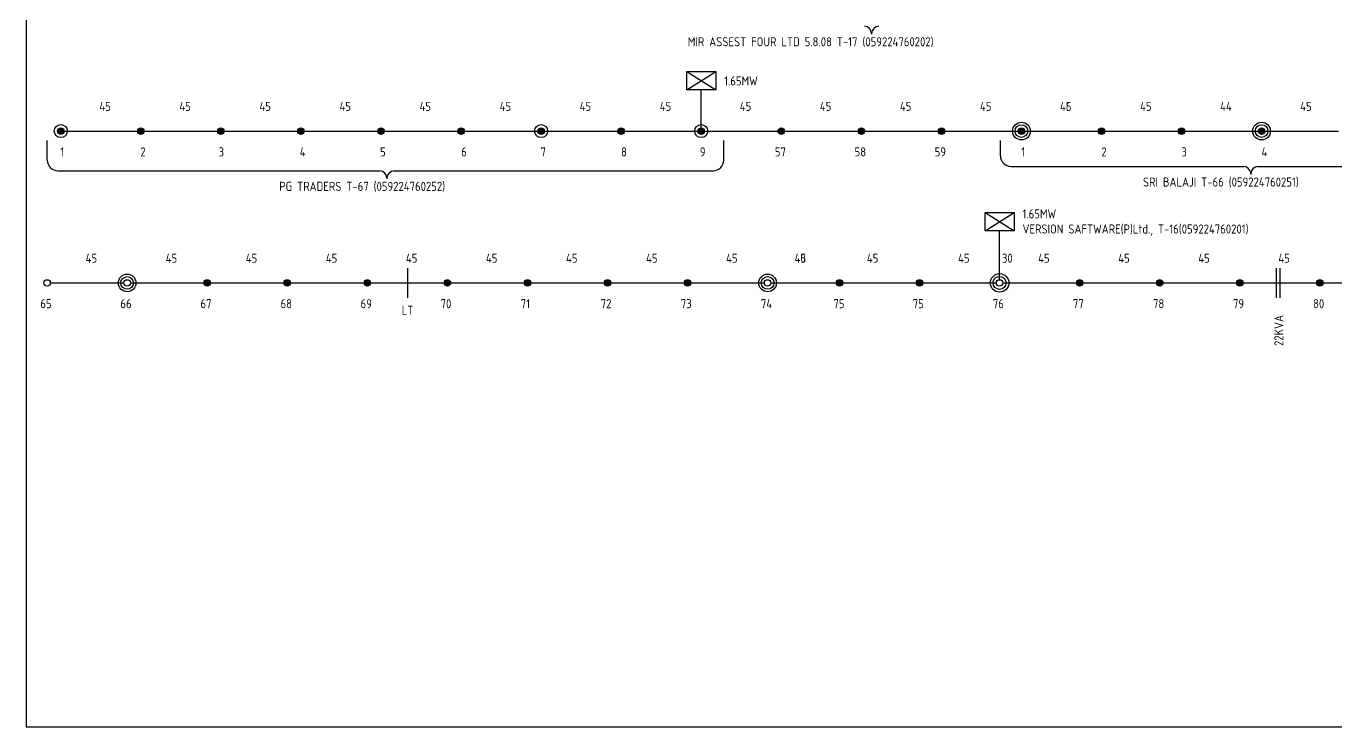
# Model space of a CAD drawing. Header units: millimetres. Extents: x 48530 to 51620, y -10326 to -9463.
# Drawn here: x 48530 to 49331, y -10326 to -9897 of the extents above; entities that cross this region are included whole.
import ezdxf

# ---------------------------------------------------------------- set-up
doc = ezdxf.new("R2010")
doc.units = ezdxf.units.MM
doc.styles.get("Standard").update_dxf_attribs({"font": 'dim.shx'})
pattern_1 = [(270, (58758.686, 38629.806), (6.985, -1e-15), [5.08, -1.905]), (360, (58758.686, 38629.806), (2e-15, 6.985), [5.08, -1.905])]
pattern_2 = [(270, (58696.3575, 38536.934), (6.985, -1e-15), [5.08, -1.905]), (360, (58696.3575, 38536.934), (2e-15, 6.985), [5.08, -1.905])]
pattern_3 = [(270, (58794.269, 38536.934), (6.985, -1e-15), [5.08, -1.905]), (360, (58794.269, 38536.934), (2e-15, 6.985), [5.08, -1.905])]
pattern_4 = [(270, (58843.225, 38536.934), (6.985, -1e-15), [5.08, -1.905]), (360, (58843.225, 38536.934), (2e-15, 6.985), [5.08, -1.905])]
pattern_5 = [(270, (58892.1805, 38536.934), (6.985, -1e-15), [5.08, -1.905]), (360, (58892.1805, 38536.934), (2e-15, 6.985), [5.08, -1.905])]
pattern_6 = [(270, (58941.136, 38536.934), (6.985, -1e-15), [5.08, -1.905]), (360, (58941.136, 38536.934), (2e-15, 6.985), [5.08, -1.905])]
pattern_7 = [(270, (58807.6415, 38629.806), (6.985, -1e-15), [5.08, -1.905]), (360, (58807.6415, 38629.806), (2e-15, 6.985), [5.08, -1.905])]
pattern_8 = [(270, (58856.597, 38629.806), (6.985, -1e-15), [5.08, -1.905]), (360, (58856.597, 38629.806), (2e-15, 6.985), [5.08, -1.905])]
pattern_9 = [(270, (58905.553, 38629.806), (6.985, -1e-15), [5.08, -1.905]), (360, (58905.553, 38629.806), (2e-15, 6.985), [5.08, -1.905])]
pattern_10 = [(270, (58647.402, 38536.934), (6.985, -1e-15), [5.08, -1.905]), (360, (58647.402, 38536.934), (2e-15, 6.985), [5.08, -1.905])]
pattern_11 = [(270, (58171.217, 38629.806), (6.985, -1e-15), [5.08, -1.905]), (360, (58171.217, 38629.806), (2e-15, 6.985), [5.08, -1.905])]
pattern_12 = [(270, (58220.1726, 38629.806), (6.985, -1e-15), [5.08, -1.905]), (360, (58220.1726, 38629.806), (2e-15, 6.985), [5.08, -1.905])]
pattern_13 = [(270, (58269.1284, 38629.806), (6.985, -1e-15), [5.08, -1.905]), (360, (58269.1284, 38629.806), (2e-15, 6.985), [5.08, -1.905])]
pattern_14 = [(270, (58318.084, 38629.806), (6.985, -1e-15), [5.08, -1.905]), (360, (58318.084, 38629.806), (2e-15, 6.985), [5.08, -1.905])]
pattern_15 = [(270, (58367.04, 38629.806), (6.985, -1e-15), [5.08, -1.905]), (360, (58367.04, 38629.806), (2e-15, 6.985), [5.08, -1.905])]
pattern_16 = [(270, (58415.9956, 38629.806), (6.985, -1e-15), [5.08, -1.905]), (360, (58415.9956, 38629.806), (2e-15, 6.985), [5.08, -1.905])]
pattern_17 = [(270, (58464.951, 38629.806), (6.985, -1e-15), [5.08, -1.905]), (360, (58464.951, 38629.806), (2e-15, 6.985), [5.08, -1.905])]
pattern_18 = [(270, (58513.907, 38629.806), (6.985, -1e-15), [5.08, -1.905]), (360, (58513.907, 38629.806), (2e-15, 6.985), [5.08, -1.905])]
pattern_19 = [(270, (58562.863, 38629.806), (6.985, -1e-15), [5.08, -1.905]), (360, (58562.863, 38629.806), (2e-15, 6.985), [5.08, -1.905])]
pattern_20 = [(270, (58611.8185, 38629.806), (6.985, -1e-15), [5.08, -1.905]), (360, (58611.8185, 38629.806), (2e-15, 6.985), [5.08, -1.905])]
pattern_21 = [(270, (58660.774, 38629.806), (6.985, -1e-15), [5.08, -1.905]), (360, (58660.774, 38629.806), (2e-15, 6.985), [5.08, -1.905])]
pattern_22 = [(270, (58709.73, 38629.806), (6.985, -1e-15), [5.08, -1.905]), (360, (58709.73, 38629.806), (2e-15, 6.985), [5.08, -1.905])]
pattern_23 = [(270, (58260.756, 38536.934), (6.985, -1e-15), [5.08, -1.905]), (360, (58260.756, 38536.934), (2e-15, 6.985), [5.08, -1.905])]
pattern_24 = [(270, (58309.712, 38536.934), (6.985, -1e-15), [5.08, -1.905]), (360, (58309.712, 38536.934), (2e-15, 6.985), [5.08, -1.905])]
pattern_25 = [(270, (58358.6674, 38536.934), (6.985, -1e-15), [5.08, -1.905]), (360, (58358.6674, 38536.934), (2e-15, 6.985), [5.08, -1.905])]
pattern_26 = [(270, (58407.623, 38536.934), (6.985, -1e-15), [5.08, -1.905]), (360, (58407.623, 38536.934), (2e-15, 6.985), [5.08, -1.905])]
pattern_27 = [(270, (58456.579, 38536.934), (6.985, -1e-15), [5.08, -1.905]), (360, (58456.579, 38536.934), (2e-15, 6.985), [5.08, -1.905])]
pattern_28 = [(270, (58505.5346, 38536.934), (6.985, -1e-15), [5.08, -1.905]), (360, (58505.5346, 38536.934), (2e-15, 6.985), [5.08, -1.905])]
pattern_29 = [(270, (58554.49, 38536.934), (6.985, -1e-15), [5.08, -1.905]), (360, (58554.49, 38536.934), (2e-15, 6.985), [5.08, -1.905])]

msp = doc.modelspace()

# ---------------------------------------------------------------- hatches: boundary and pattern name
h = msp.add_hatch()
h.set_pattern_fill('ANGLE', color=256, angle=-90)
h.set_pattern_definition(pattern_11)
h.paths.add_polyline_path([(48553.01, -9961.64, 1), (48549.06, -9961.64, 1)])
h = msp.add_hatch()
h.set_pattern_fill('ANGLE', color=256, angle=-90)
h.set_pattern_definition(pattern_11)
h.paths.add_polyline_path([(48553.01, -9961.64, 1), (48549.06, -9961.64, 1)])
h = msp.add_hatch(color=256)
h.dxf.hatch_style = 1
h.paths.add_polyline_path([(48553.01, -9961.64, 1), (48549.06, -9961.64, 1)])
h = msp.add_hatch()
h.set_pattern_fill('ANGLE', color=256, angle=-90)
h.set_pattern_definition(pattern_12)
h.paths.add_polyline_path([(48601.97, -9961.64, 1), (48598.01, -9961.64, 1)])
h = msp.add_hatch()
h.set_pattern_fill('ANGLE', color=256, angle=-90)
h.set_pattern_definition(pattern_12)
h.paths.add_polyline_path([(48601.97, -9961.64, 1), (48598.01, -9961.64, 1)])
h = msp.add_hatch(color=256)
h.dxf.hatch_style = 1
h.paths.add_polyline_path([(48601.97, -9961.64, 1), (48598.01, -9961.64, 1)])
h = msp.add_hatch()
h.set_pattern_fill('ANGLE', color=256, angle=-90)
h.set_pattern_definition(pattern_13)
h.paths.add_polyline_path([(48650.93, -9961.64, 1), (48646.97, -9961.64, 1)])
h = msp.add_hatch()
h.set_pattern_fill('ANGLE', color=256, angle=-90)
h.set_pattern_definition(pattern_13)
h.paths.add_polyline_path([(48650.93, -9961.64, 1), (48646.97, -9961.64, 1)])
h = msp.add_hatch(color=256)
h.dxf.hatch_style = 1
h.paths.add_polyline_path([(48650.93, -9961.64, 1), (48646.97, -9961.64, 1)])
h = msp.add_hatch()
h.set_pattern_fill('ANGLE', color=256, angle=-90)
h.set_pattern_definition(pattern_14)
h.paths.add_polyline_path([(48699.88, -9961.64, 1), (48695.93, -9961.64, 1)])
h = msp.add_hatch()
h.set_pattern_fill('ANGLE', color=256, angle=-90)
h.set_pattern_definition(pattern_14)
h.paths.add_polyline_path([(48699.88, -9961.64, 1), (48695.93, -9961.64, 1)])
h = msp.add_hatch(color=256)
h.dxf.hatch_style = 1
h.paths.add_polyline_path([(48699.88, -9961.64, 1), (48695.93, -9961.64, 1)])
h = msp.add_hatch()
h.set_pattern_fill('ANGLE', color=256, angle=-90)
h.set_pattern_definition(pattern_15)
h.paths.add_polyline_path([(48748.84, -9961.64, 1), (48744.88, -9961.64, 1)])
h = msp.add_hatch()
h.set_pattern_fill('ANGLE', color=256, angle=-90)
h.set_pattern_definition(pattern_15)
h.paths.add_polyline_path([(48748.84, -9961.64, 1), (48744.88, -9961.64, 1)])
h = msp.add_hatch(color=256)
h.dxf.hatch_style = 1
h.paths.add_polyline_path([(48748.84, -9961.64, 1), (48744.88, -9961.64, 1)])
h = msp.add_hatch()
h.set_pattern_fill('ANGLE', color=256, angle=-90)
h.set_pattern_definition(pattern_16)
h.paths.add_polyline_path([(48797.79, -9961.64, 1), (48793.84, -9961.64, 1)])
h = msp.add_hatch()
h.set_pattern_fill('ANGLE', color=256, angle=-90)
h.set_pattern_definition(pattern_16)
h.paths.add_polyline_path([(48797.79, -9961.64, 1), (48793.84, -9961.64, 1)])
h = msp.add_hatch(color=256)
h.dxf.hatch_style = 1
h.paths.add_polyline_path([(48797.79, -9961.64, 1), (48793.84, -9961.64, 1)])
h = msp.add_hatch()
h.set_pattern_fill('ANGLE', color=256, angle=-90)
h.set_pattern_definition(pattern_17)
h.paths.add_polyline_path([(48846.75, -9961.64, 1), (48842.79, -9961.64, 1)])
h = msp.add_hatch()
h.set_pattern_fill('ANGLE', color=256, angle=-90)
h.set_pattern_definition(pattern_17)
h.paths.add_polyline_path([(48846.75, -9961.64, 1), (48842.79, -9961.64, 1)])
h = msp.add_hatch(color=256)
h.dxf.hatch_style = 1
h.paths.add_polyline_path([(48846.75, -9961.64, 1), (48842.79, -9961.64, 1)])
h = msp.add_hatch()
h.set_pattern_fill('ANGLE', color=256, angle=-90)
h.set_pattern_definition(pattern_18)
h.paths.add_polyline_path([(48895.7, -9961.64, 1), (48891.75, -9961.64, 1)])
h = msp.add_hatch()
h.set_pattern_fill('ANGLE', color=256, angle=-90)
h.set_pattern_definition(pattern_18)
h.paths.add_polyline_path([(48895.7, -9961.64, 1), (48891.75, -9961.64, 1)])
h = msp.add_hatch(color=256)
h.dxf.hatch_style = 1
h.paths.add_polyline_path([(48895.7, -9961.64, 1), (48891.75, -9961.64, 1)])
h = msp.add_hatch()
h.set_pattern_fill('ANGLE', color=256, angle=-90)
h.set_pattern_definition(pattern_19)
h.paths.add_polyline_path([(48944.66, -9961.64, 1), (48940.7, -9961.64, 1)])
h = msp.add_hatch()
h.set_pattern_fill('ANGLE', color=256, angle=-90)
h.set_pattern_definition(pattern_19)
h.paths.add_polyline_path([(48944.66, -9961.64, 1), (48940.7, -9961.64, 1)])
h = msp.add_hatch(color=256)
h.dxf.hatch_style = 1
h.paths.add_polyline_path([(48944.66, -9961.64, 1), (48940.7, -9961.64, 1)])
h = msp.add_hatch()
h.set_pattern_fill('ANGLE', color=256, angle=-90)
h.set_pattern_definition(pattern_20)
h.paths.add_polyline_path([(48993.62, -9961.64, 1), (48989.66, -9961.64, 1)])
h = msp.add_hatch()
h.set_pattern_fill('ANGLE', color=256, angle=-90)
h.set_pattern_definition(pattern_20)
h.paths.add_polyline_path([(48993.62, -9961.64, 1), (48989.66, -9961.64, 1)])
h = msp.add_hatch(color=256)
h.dxf.hatch_style = 1
h.paths.add_polyline_path([(48993.62, -9961.64, 1), (48989.66, -9961.64, 1)])
h = msp.add_hatch()
h.set_pattern_fill('ANGLE', color=256, angle=-90)
h.set_pattern_definition(pattern_21)
h.paths.add_polyline_path([(49042.57, -9961.64, 1), (49038.62, -9961.64, 1)])
h = msp.add_hatch()
h.set_pattern_fill('ANGLE', color=256, angle=-90)
h.set_pattern_definition(pattern_21)
h.paths.add_polyline_path([(49042.57, -9961.64, 1), (49038.62, -9961.64, 1)])
h = msp.add_hatch(color=256)
h.dxf.hatch_style = 1
h.paths.add_polyline_path([(49042.57, -9961.64, 1), (49038.62, -9961.64, 1)])
h = msp.add_hatch()
h.set_pattern_fill('ANGLE', color=256, angle=-90)
h.set_pattern_definition(pattern_21)
h.paths.add_polyline_path([(49042.57, -9961.64, 1), (49038.62, -9961.64, 1)])
h = msp.add_hatch()
h.set_pattern_fill('ANGLE', color=256, angle=-90)
h.set_pattern_definition(pattern_21)
h.paths.add_polyline_path([(49042.57, -9961.64, 1), (49038.62, -9961.64, 1)])
h = msp.add_hatch(color=256)
h.dxf.hatch_style = 1
h.paths.add_polyline_path([(49042.57, -9961.64, 1), (49038.62, -9961.64, 1)])
h = msp.add_hatch()
h.set_pattern_fill('ANGLE', color=256, angle=-90)
h.set_pattern_definition(pattern_22)
h.paths.add_polyline_path([(49091.53, -9961.64, 1), (49087.57, -9961.64, 1)])
h = msp.add_hatch()
h.set_pattern_fill('ANGLE', color=256, angle=-90)
h.set_pattern_definition(pattern_22)
h.paths.add_polyline_path([(49091.53, -9961.64, 1), (49087.57, -9961.64, 1)])
h = msp.add_hatch(color=256)
h.dxf.hatch_style = 1
h.paths.add_polyline_path([(49091.53, -9961.64, 1), (49087.57, -9961.64, 1)])
h = msp.add_hatch()
h.set_pattern_fill('ANGLE', color=256, angle=-90)
h.set_pattern_definition(pattern_22)
h.paths.add_polyline_path([(49091.53, -9961.64, 1), (49087.57, -9961.64, 1)])
h = msp.add_hatch()
h.set_pattern_fill('ANGLE', color=256, angle=-90)
h.set_pattern_definition(pattern_22)
h.paths.add_polyline_path([(49091.53, -9961.64, 1), (49087.57, -9961.64, 1)])
h = msp.add_hatch(color=256)
h.dxf.hatch_style = 1
h.paths.add_polyline_path([(49091.53, -9961.64, 1), (49087.57, -9961.64, 1)])
h = msp.add_hatch()
h.set_pattern_fill('ANGLE', color=256, angle=-90)
h.set_pattern_definition(pattern_1)
h.paths.add_polyline_path([(49140.48, -9961.64, 1), (49136.53, -9961.64, 1)])
h = msp.add_hatch()
h.set_pattern_fill('ANGLE', color=256, angle=-90)
h.set_pattern_definition(pattern_1)
h.paths.add_polyline_path([(49140.48, -9961.64, 1), (49136.53, -9961.64, 1)])
h = msp.add_hatch(color=256)
h.dxf.hatch_style = 1
h.paths.add_polyline_path([(49140.48, -9961.64, 1), (49136.53, -9961.64, 1)])
h = msp.add_hatch()
h.set_pattern_fill('ANGLE', color=256, angle=-90)
h.set_pattern_definition(pattern_1)
h.paths.add_polyline_path([(49140.48, -9961.64, 1), (49136.53, -9961.64, 1)])
h = msp.add_hatch()
h.set_pattern_fill('ANGLE', color=256, angle=-90)
h.set_pattern_definition(pattern_1)
h.paths.add_polyline_path([(49140.48, -9961.64, 1), (49136.53, -9961.64, 1)])
h = msp.add_hatch(color=256)
h.dxf.hatch_style = 1
h.paths.add_polyline_path([(49140.48, -9961.64, 1), (49136.53, -9961.64, 1)])
h = msp.add_hatch()
h.set_pattern_fill('ANGLE', color=256, angle=-90)
h.set_pattern_definition(pattern_7)
h.paths.add_polyline_path([(49189.44, -9961.64, 1), (49185.48, -9961.64, 1)])
h = msp.add_hatch()
h.set_pattern_fill('ANGLE', color=256, angle=-90)
h.set_pattern_definition(pattern_7)
h.paths.add_polyline_path([(49189.44, -9961.64, 1), (49185.48, -9961.64, 1)])
h = msp.add_hatch(color=256)
h.dxf.hatch_style = 1
h.paths.add_polyline_path([(49189.44, -9961.64, 1), (49185.48, -9961.64, 1)])
h = msp.add_hatch()
h.set_pattern_fill('ANGLE', color=256, angle=-90)
h.set_pattern_definition(pattern_7)
h.paths.add_polyline_path([(49189.44, -9961.64, 1), (49185.48, -9961.64, 1)])
h = msp.add_hatch()
h.set_pattern_fill('ANGLE', color=256, angle=-90)
h.set_pattern_definition(pattern_7)
h.paths.add_polyline_path([(49189.44, -9961.64, 1), (49185.48, -9961.64, 1)])
h = msp.add_hatch(color=256)
h.dxf.hatch_style = 1
h.paths.add_polyline_path([(49189.44, -9961.64, 1), (49185.48, -9961.64, 1)])
h = msp.add_hatch()
h.set_pattern_fill('ANGLE', color=256, angle=-90)
h.set_pattern_definition(pattern_8)
h.paths.add_polyline_path([(49238.39, -9961.64, 1), (49234.44, -9961.64, 1)])
h = msp.add_hatch()
h.set_pattern_fill('ANGLE', color=256, angle=-90)
h.set_pattern_definition(pattern_8)
h.paths.add_polyline_path([(49238.39, -9961.64, 1), (49234.44, -9961.64, 1)])
h = msp.add_hatch(color=256)
h.dxf.hatch_style = 1
h.paths.add_polyline_path([(49238.39, -9961.64, 1), (49234.44, -9961.64, 1)])
h = msp.add_hatch()
h.set_pattern_fill('ANGLE', color=256, angle=-90)
h.set_pattern_definition(pattern_8)
h.paths.add_polyline_path([(49238.39, -9961.64, 1), (49234.44, -9961.64, 1)])
h = msp.add_hatch()
h.set_pattern_fill('ANGLE', color=256, angle=-90)
h.set_pattern_definition(pattern_8)
h.paths.add_polyline_path([(49238.39, -9961.64, 1), (49234.44, -9961.64, 1)])
h = msp.add_hatch(color=256)
h.dxf.hatch_style = 1
h.paths.add_polyline_path([(49238.39, -9961.64, 1), (49234.44, -9961.64, 1)])
h = msp.add_hatch()
h.set_pattern_fill('ANGLE', color=256, angle=-90)
h.set_pattern_definition(pattern_9)
h.paths.add_polyline_path([(49287.35, -9961.64, 1), (49283.39, -9961.64, 1)])
h = msp.add_hatch()
h.set_pattern_fill('ANGLE', color=256, angle=-90)
h.set_pattern_definition(pattern_9)
h.paths.add_polyline_path([(49287.35, -9961.64, 1), (49283.39, -9961.64, 1)])
h = msp.add_hatch(color=256)
h.dxf.hatch_style = 1
h.paths.add_polyline_path([(49287.35, -9961.64, 1), (49283.39, -9961.64, 1)])
h = msp.add_hatch()
h.set_pattern_fill('ANGLE', color=256, angle=-90)
h.set_pattern_definition(pattern_9)
h.paths.add_polyline_path([(49287.35, -9961.64, 1), (49283.39, -9961.64, 1)])
h = msp.add_hatch()
h.set_pattern_fill('ANGLE', color=256, angle=-90)
h.set_pattern_definition(pattern_9)
h.paths.add_polyline_path([(49287.35, -9961.64, 1), (49283.39, -9961.64, 1)])
h = msp.add_hatch(color=256)
h.dxf.hatch_style = 1
h.paths.add_polyline_path([(49287.35, -9961.64, 1), (49283.39, -9961.64, 1)])
h = msp.add_hatch()
h.set_pattern_fill('ANGLE', color=256, angle=-90)
h.set_pattern_definition(pattern_23)
h.paths.add_polyline_path([(48642.55, -10054.51, 1), (48638.6, -10054.51, 1)])
h = msp.add_hatch()
h.set_pattern_fill('ANGLE', color=256, angle=-90)
h.set_pattern_definition(pattern_23)
h.paths.add_polyline_path([(48642.55, -10054.51, 1), (48638.6, -10054.51, 1)])
h = msp.add_hatch(color=256)
h.dxf.hatch_style = 1
h.paths.add_polyline_path([(48642.55, -10054.51, 1), (48638.6, -10054.51, 1)])
h = msp.add_hatch()
h.set_pattern_fill('ANGLE', color=256, angle=-90)
h.set_pattern_definition(pattern_23)
h.paths.add_polyline_path([(48642.55, -10054.51, 1), (48638.6, -10054.51, 1)])
h = msp.add_hatch()
h.set_pattern_fill('ANGLE', color=256, angle=-90)
h.set_pattern_definition(pattern_23)
h.paths.add_polyline_path([(48642.55, -10054.51, 1), (48638.6, -10054.51, 1)])
h = msp.add_hatch(color=256)
h.dxf.hatch_style = 1
h.paths.add_polyline_path([(48642.55, -10054.51, 1), (48638.6, -10054.51, 1)])
h = msp.add_hatch()
h.set_pattern_fill('ANGLE', color=256, angle=-90)
h.set_pattern_definition(pattern_24)
h.paths.add_polyline_path([(48691.51, -10054.51, 1), (48687.55, -10054.51, 1)])
h = msp.add_hatch()
h.set_pattern_fill('ANGLE', color=256, angle=-90)
h.set_pattern_definition(pattern_24)
h.paths.add_polyline_path([(48691.51, -10054.51, 1), (48687.55, -10054.51, 1)])
h = msp.add_hatch(color=256)
h.dxf.hatch_style = 1
h.paths.add_polyline_path([(48691.51, -10054.51, 1), (48687.55, -10054.51, 1)])
h = msp.add_hatch()
h.set_pattern_fill('ANGLE', color=256, angle=-90)
h.set_pattern_definition(pattern_24)
h.paths.add_polyline_path([(48691.51, -10054.51, 1), (48687.55, -10054.51, 1)])
h = msp.add_hatch()
h.set_pattern_fill('ANGLE', color=256, angle=-90)
h.set_pattern_definition(pattern_24)
h.paths.add_polyline_path([(48691.51, -10054.51, 1), (48687.55, -10054.51, 1)])
h = msp.add_hatch(color=256)
h.dxf.hatch_style = 1
h.paths.add_polyline_path([(48691.51, -10054.51, 1), (48687.55, -10054.51, 1)])
h = msp.add_hatch()
h.set_pattern_fill('ANGLE', color=256, angle=-90)
h.set_pattern_definition(pattern_25)
h.paths.add_polyline_path([(48740.46, -10054.51, 1), (48736.51, -10054.51, 1)])
h = msp.add_hatch()
h.set_pattern_fill('ANGLE', color=256, angle=-90)
h.set_pattern_definition(pattern_25)
h.paths.add_polyline_path([(48740.46, -10054.51, 1), (48736.51, -10054.51, 1)])
h = msp.add_hatch(color=256)
h.dxf.hatch_style = 1
h.paths.add_polyline_path([(48740.46, -10054.51, 1), (48736.51, -10054.51, 1)])
h = msp.add_hatch()
h.set_pattern_fill('ANGLE', color=256, angle=-90)
h.set_pattern_definition(pattern_25)
h.paths.add_polyline_path([(48740.46, -10054.51, 1), (48736.51, -10054.51, 1)])
h = msp.add_hatch()
h.set_pattern_fill('ANGLE', color=256, angle=-90)
h.set_pattern_definition(pattern_25)
h.paths.add_polyline_path([(48740.46, -10054.51, 1), (48736.51, -10054.51, 1)])
h = msp.add_hatch(color=256)
h.dxf.hatch_style = 1
h.paths.add_polyline_path([(48740.46, -10054.51, 1), (48736.51, -10054.51, 1)])
h = msp.add_hatch()
h.set_pattern_fill('ANGLE', color=256, angle=-90)
h.set_pattern_definition(pattern_26)
h.paths.add_polyline_path([(48789.42, -10054.51, 1), (48785.46, -10054.51, 1)])
h = msp.add_hatch()
h.set_pattern_fill('ANGLE', color=256, angle=-90)
h.set_pattern_definition(pattern_26)
h.paths.add_polyline_path([(48789.42, -10054.51, 1), (48785.46, -10054.51, 1)])
h = msp.add_hatch(color=256)
h.dxf.hatch_style = 1
h.paths.add_polyline_path([(48789.42, -10054.51, 1), (48785.46, -10054.51, 1)])
h = msp.add_hatch()
h.set_pattern_fill('ANGLE', color=256, angle=-90)
h.set_pattern_definition(pattern_26)
h.paths.add_polyline_path([(48789.42, -10054.51, 1), (48785.46, -10054.51, 1)])
h = msp.add_hatch()
h.set_pattern_fill('ANGLE', color=256, angle=-90)
h.set_pattern_definition(pattern_26)
h.paths.add_polyline_path([(48789.42, -10054.51, 1), (48785.46, -10054.51, 1)])
h = msp.add_hatch(color=256)
h.dxf.hatch_style = 1
h.paths.add_polyline_path([(48789.42, -10054.51, 1), (48785.46, -10054.51, 1)])
h = msp.add_hatch()
h.set_pattern_fill('ANGLE', color=256, angle=-90)
h.set_pattern_definition(pattern_27)
h.paths.add_polyline_path([(48838.38, -10054.51, 1), (48834.42, -10054.51, 1)])
h = msp.add_hatch()
h.set_pattern_fill('ANGLE', color=256, angle=-90)
h.set_pattern_definition(pattern_27)
h.paths.add_polyline_path([(48838.38, -10054.51, 1), (48834.42, -10054.51, 1)])
h = msp.add_hatch(color=256)
h.dxf.hatch_style = 1
h.paths.add_polyline_path([(48838.38, -10054.51, 1), (48834.42, -10054.51, 1)])
h = msp.add_hatch()
h.set_pattern_fill('ANGLE', color=256, angle=-90)
h.set_pattern_definition(pattern_27)
h.paths.add_polyline_path([(48838.38, -10054.51, 1), (48834.42, -10054.51, 1)])
h = msp.add_hatch()
h.set_pattern_fill('ANGLE', color=256, angle=-90)
h.set_pattern_definition(pattern_27)
h.paths.add_polyline_path([(48838.38, -10054.51, 1), (48834.42, -10054.51, 1)])
h = msp.add_hatch(color=256)
h.dxf.hatch_style = 1
h.paths.add_polyline_path([(48838.38, -10054.51, 1), (48834.42, -10054.51, 1)])
h = msp.add_hatch()
h.set_pattern_fill('ANGLE', color=256, angle=-90)
h.set_pattern_definition(pattern_28)
h.paths.add_polyline_path([(48887.33, -10054.51, 1), (48883.38, -10054.51, 1)])
h = msp.add_hatch()
h.set_pattern_fill('ANGLE', color=256, angle=-90)
h.set_pattern_definition(pattern_28)
h.paths.add_polyline_path([(48887.33, -10054.51, 1), (48883.38, -10054.51, 1)])
h = msp.add_hatch(color=256)
h.dxf.hatch_style = 1
h.paths.add_polyline_path([(48887.33, -10054.51, 1), (48883.38, -10054.51, 1)])
h = msp.add_hatch()
h.set_pattern_fill('ANGLE', color=256, angle=-90)
h.set_pattern_definition(pattern_28)
h.paths.add_polyline_path([(48887.33, -10054.51, 1), (48883.38, -10054.51, 1)])
h = msp.add_hatch()
h.set_pattern_fill('ANGLE', color=256, angle=-90)
h.set_pattern_definition(pattern_28)
h.paths.add_polyline_path([(48887.33, -10054.51, 1), (48883.38, -10054.51, 1)])
h = msp.add_hatch(color=256)
h.dxf.hatch_style = 1
h.paths.add_polyline_path([(48887.33, -10054.51, 1), (48883.38, -10054.51, 1)])
h = msp.add_hatch()
h.set_pattern_fill('ANGLE', color=256, angle=-90)
h.set_pattern_definition(pattern_29)
h.paths.add_polyline_path([(48936.29, -10054.51, 1), (48932.33, -10054.51, 1)])
h = msp.add_hatch()
h.set_pattern_fill('ANGLE', color=256, angle=-90)
h.set_pattern_definition(pattern_29)
h.paths.add_polyline_path([(48936.29, -10054.51, 1), (48932.33, -10054.51, 1)])
h = msp.add_hatch(color=256)
h.dxf.hatch_style = 1
h.paths.add_polyline_path([(48936.29, -10054.51, 1), (48932.33, -10054.51, 1)])
h = msp.add_hatch()
h.set_pattern_fill('ANGLE', color=256, angle=-90)
h.set_pattern_definition(pattern_29)
h.paths.add_polyline_path([(48936.29, -10054.51, 1), (48932.33, -10054.51, 1)])
h = msp.add_hatch()
h.set_pattern_fill('ANGLE', color=256, angle=-90)
h.set_pattern_definition(pattern_29)
h.paths.add_polyline_path([(48936.29, -10054.51, 1), (48932.33, -10054.51, 1)])
h = msp.add_hatch(color=256)
h.dxf.hatch_style = 1
h.paths.add_polyline_path([(48936.29, -10054.51, 1), (48932.33, -10054.51, 1)])
h = msp.add_hatch()
h.set_pattern_fill('ANGLE', color=256, angle=-90)
h.set_pattern_definition(pattern_10)
h.paths.add_polyline_path([(49029.2, -10054.51, 1), (49025.24, -10054.51, 1)])
h = msp.add_hatch()
h.set_pattern_fill('ANGLE', color=256, angle=-90)
h.set_pattern_definition(pattern_10)
h.paths.add_polyline_path([(49029.2, -10054.51, 1), (49025.24, -10054.51, 1)])
h = msp.add_hatch(color=256)
h.dxf.hatch_style = 1
h.paths.add_polyline_path([(49029.2, -10054.51, 1), (49025.24, -10054.51, 1)])
h = msp.add_hatch()
h.set_pattern_fill('ANGLE', color=256, angle=-90)
h.set_pattern_definition(pattern_10)
h.paths.add_polyline_path([(49029.2, -10054.51, 1), (49025.24, -10054.51, 1)])
h = msp.add_hatch()
h.set_pattern_fill('ANGLE', color=256, angle=-90)
h.set_pattern_definition(pattern_10)
h.paths.add_polyline_path([(49029.2, -10054.51, 1), (49025.24, -10054.51, 1)])
h = msp.add_hatch(color=256)
h.dxf.hatch_style = 1
h.paths.add_polyline_path([(49029.2, -10054.51, 1), (49025.24, -10054.51, 1)])
h = msp.add_hatch()
h.set_pattern_fill('ANGLE', color=256, angle=-90)
h.set_pattern_definition(pattern_2)
h.paths.add_polyline_path([(49078.15, -10054.51, 1), (49074.2, -10054.51, 1)])
h = msp.add_hatch()
h.set_pattern_fill('ANGLE', color=256, angle=-90)
h.set_pattern_definition(pattern_2)
h.paths.add_polyline_path([(49078.15, -10054.51, 1), (49074.2, -10054.51, 1)])
h = msp.add_hatch(color=256)
h.dxf.hatch_style = 1
h.paths.add_polyline_path([(49078.15, -10054.51, 1), (49074.2, -10054.51, 1)])
h = msp.add_hatch()
h.set_pattern_fill('ANGLE', color=256, angle=-90)
h.set_pattern_definition(pattern_2)
h.paths.add_polyline_path([(49078.15, -10054.51, 1), (49074.2, -10054.51, 1)])
h = msp.add_hatch()
h.set_pattern_fill('ANGLE', color=256, angle=-90)
h.set_pattern_definition(pattern_2)
h.paths.add_polyline_path([(49078.15, -10054.51, 1), (49074.2, -10054.51, 1)])
h = msp.add_hatch(color=256)
h.dxf.hatch_style = 1
h.paths.add_polyline_path([(49078.15, -10054.51, 1), (49074.2, -10054.51, 1)])
h = msp.add_hatch()
h.set_pattern_fill('ANGLE', color=256, angle=-90)
h.set_pattern_definition(pattern_3)
h.paths.add_polyline_path([(49176.07, -10054.51, 1), (49172.11, -10054.51, 1)])
h = msp.add_hatch()
h.set_pattern_fill('ANGLE', color=256, angle=-90)
h.set_pattern_definition(pattern_3)
h.paths.add_polyline_path([(49176.07, -10054.51, 1), (49172.11, -10054.51, 1)])
h = msp.add_hatch(color=256)
h.dxf.hatch_style = 1
h.paths.add_polyline_path([(49176.07, -10054.51, 1), (49172.11, -10054.51, 1)])
h = msp.add_hatch()
h.set_pattern_fill('ANGLE', color=256, angle=-90)
h.set_pattern_definition(pattern_3)
h.paths.add_polyline_path([(49176.07, -10054.51, 1), (49172.11, -10054.51, 1)])
h = msp.add_hatch()
h.set_pattern_fill('ANGLE', color=256, angle=-90)
h.set_pattern_definition(pattern_3)
h.paths.add_polyline_path([(49176.07, -10054.51, 1), (49172.11, -10054.51, 1)])
h = msp.add_hatch(color=256)
h.dxf.hatch_style = 1
h.paths.add_polyline_path([(49176.07, -10054.51, 1), (49172.11, -10054.51, 1)])
h = msp.add_hatch()
h.set_pattern_fill('ANGLE', color=256, angle=-90)
h.set_pattern_definition(pattern_4)
h.paths.add_polyline_path([(49225.02, -10054.51, 1), (49221.07, -10054.51, 1)])
h = msp.add_hatch()
h.set_pattern_fill('ANGLE', color=256, angle=-90)
h.set_pattern_definition(pattern_4)
h.paths.add_polyline_path([(49225.02, -10054.51, 1), (49221.07, -10054.51, 1)])
h = msp.add_hatch(color=256)
h.dxf.hatch_style = 1
h.paths.add_polyline_path([(49225.02, -10054.51, 1), (49221.07, -10054.51, 1)])
h = msp.add_hatch()
h.set_pattern_fill('ANGLE', color=256, angle=-90)
h.set_pattern_definition(pattern_4)
h.paths.add_polyline_path([(49225.02, -10054.51, 1), (49221.07, -10054.51, 1)])
h = msp.add_hatch()
h.set_pattern_fill('ANGLE', color=256, angle=-90)
h.set_pattern_definition(pattern_4)
h.paths.add_polyline_path([(49225.02, -10054.51, 1), (49221.07, -10054.51, 1)])
h = msp.add_hatch(color=256)
h.dxf.hatch_style = 1
h.paths.add_polyline_path([(49225.02, -10054.51, 1), (49221.07, -10054.51, 1)])
h = msp.add_hatch()
h.set_pattern_fill('ANGLE', color=256, angle=-90)
h.set_pattern_definition(pattern_5)
h.paths.add_polyline_path([(49273.98, -10054.51, 1), (49270.02, -10054.51, 1)])
h = msp.add_hatch()
h.set_pattern_fill('ANGLE', color=256, angle=-90)
h.set_pattern_definition(pattern_5)
h.paths.add_polyline_path([(49273.98, -10054.51, 1), (49270.02, -10054.51, 1)])
h = msp.add_hatch(color=256)
h.dxf.hatch_style = 1
h.paths.add_polyline_path([(49273.98, -10054.51, 1), (49270.02, -10054.51, 1)])
h = msp.add_hatch()
h.set_pattern_fill('ANGLE', color=256, angle=-90)
h.set_pattern_definition(pattern_5)
h.paths.add_polyline_path([(49273.98, -10054.51, 1), (49270.02, -10054.51, 1)])
h = msp.add_hatch()
h.set_pattern_fill('ANGLE', color=256, angle=-90)
h.set_pattern_definition(pattern_5)
h.paths.add_polyline_path([(49273.98, -10054.51, 1), (49270.02, -10054.51, 1)])
h = msp.add_hatch(color=256)
h.dxf.hatch_style = 1
h.paths.add_polyline_path([(49273.98, -10054.51, 1), (49270.02, -10054.51, 1)])
h = msp.add_hatch()
h.set_pattern_fill('ANGLE', color=256, angle=-90)
h.set_pattern_definition(pattern_6)
h.paths.add_polyline_path([(49322.93, -10054.51, 1), (49318.98, -10054.51, 1)])
h = msp.add_hatch()
h.set_pattern_fill('ANGLE', color=256, angle=-90)
h.set_pattern_definition(pattern_6)
h.paths.add_polyline_path([(49322.93, -10054.51, 1), (49318.98, -10054.51, 1)])
h = msp.add_hatch(color=256)
h.dxf.hatch_style = 1
h.paths.add_polyline_path([(49322.93, -10054.51, 1), (49318.98, -10054.51, 1)])
h = msp.add_hatch()
h.set_pattern_fill('ANGLE', color=256, angle=-90)
h.set_pattern_definition(pattern_6)
h.paths.add_polyline_path([(49322.93, -10054.51, 1), (49318.98, -10054.51, 1)])
h = msp.add_hatch()
h.set_pattern_fill('ANGLE', color=256, angle=-90)
h.set_pattern_definition(pattern_6)
h.paths.add_polyline_path([(49322.93, -10054.51, 1), (49318.98, -10054.51, 1)])
h = msp.add_hatch(color=256)
h.dxf.hatch_style = 1
h.paths.add_polyline_path([(49322.93, -10054.51, 1), (49318.98, -10054.51, 1)])

# ---------------------------------------------------------------- linework, layer by layer
for p, q in [((49046.88, -9901.86), (49046.88, -9902.43)), ((48933.83, -9925.24), (48951.53, -9936.39)), ((48933.83, -9936.39), (48951.53, -9925.24)), ((48942.68, -9959.66), (48942.68, -9936.39)), ((48549.06, -9961.64), (48553.01, -9961.64)), ((48553.01, -9961.64), (48598.01, -9961.64)), ((48598.01, -9961.64), (48601.97, -9961.64)), ((48601.97, -9961.64), (48646.97, -9961.64)), ((48646.97, -9961.64), (48650.93, -9961.64)), ((48650.93, -9961.64), (48695.93, -9961.64)), ((48695.93, -9961.64), (48699.88, -9961.64)), ((48699.88, -9961.64), (48744.88, -9961.64)), ((48744.88, -9961.64), (48748.84, -9961.64)), ((48748.84, -9961.64), (48793.84, -9961.64)), ((48793.84, -9961.64), (48797.79, -9961.64)), ((48797.79, -9961.64), (48842.79, -9961.64)), ((48842.79, -9961.64), (48846.75, -9961.64)), ((48846.75, -9961.64), (48891.75, -9961.64)), ((48891.75, -9961.64), (48895.7, -9961.64)), ((48895.7, -9961.64), (48940.7, -9961.64)), ((48940.7, -9961.64), (48944.66, -9961.64)), ((48944.66, -9961.64), (48989.66, -9961.64)), ((48989.66, -9961.64), (48993.62, -9961.64)), ((48993.62, -9961.64), (49038.62, -9961.64)), ((49038.62, -9961.64), (49042.57, -9961.64)), ((49038.62, -9961.64), (49042.57, -9961.64)), ((49042.57, -9961.64), (49087.57, -9961.64)), ((49087.57, -9961.64), (49091.53, -9961.64)), ((49087.57, -9961.64), (49091.53, -9961.64)), ((49091.53, -9961.64), (49136.53, -9961.64)), ((49136.53, -9961.64), (49140.48, -9961.64)), ((49136.53, -9961.64), (49140.48, -9961.64)), ((49140.48, -9961.64), (49185.48, -9961.64)), ((49185.48, -9961.64), (49189.44, -9961.64)), ((49185.48, -9961.64), (49189.44, -9961.64)), ((49189.44, -9961.64), (49234.44, -9961.64)), ((49234.44, -9961.64), (49238.39, -9961.64)), ((49234.44, -9961.64), (49238.39, -9961.64)), ((49238.39, -9961.64), (49283.39, -9961.64)), ((49283.39, -9961.64), (49287.35, -9961.64)), ((49283.39, -9961.64), (49287.35, -9961.64)), ((49287.35, -9961.64), (49332.35, -9961.64)), ((48542.72, -9979.34), (48542.72, -9967.4)), ((48956.5, -9979.34), (48956.5, -9967.4)), ((49125.61, -9976.7), (49125.61, -9967.4)), ((48549.29, -9985.91), (48746.22, -9985.91)), ((48754.83, -9985.91), (48755.59, -9985.91)), ((48754.83, -9985.91), (48949.93, -9985.91)), ((49132.18, -9983.28), (49274.39, -9983.28)), ((49283, -9983.28), (49283.77, -9983.28)), ((49283, -9983.28), (49329.11, -9983.28)), ((49283.77, -9983.28), (49435.48, -9983.28)), ((48750.52, -9990.31), (48750.52, -9990.88)), ((49278.7, -9987.67), (49278.7, -9988.24)), ((49116.28, -10011.43), (49133.98, -10022.59)), ((49116.28, -10022.59), (49133.98, -10011.43)), ((49125.13, -10052.53), (49125.13, -10022.59)), ((48762.96, -10045.41), (48762.96, -10063.61)), ((49294.33, -10045.41), (49294.33, -10063.61)), ((49296.48, -10045.41), (49296.48, -10063.61)), ((48544.64, -10054.51), (48589.64, -10054.51)), ((48593.46, -10054.51), (48593.6, -10054.51)), ((48593.46, -10054.51), (48593.6, -10054.51)), ((48593.6, -10054.51), (48638.6, -10054.51)), ((48638.6, -10054.51), (48642.55, -10054.51)), ((48638.6, -10054.51), (48642.55, -10054.51)), ((48642.55, -10054.51), (48687.55, -10054.51)), ((48687.55, -10054.51), (48691.51, -10054.51)), ((48687.55, -10054.51), (48691.51, -10054.51)), ((48691.51, -10054.51), (48736.51, -10054.51)), ((48736.51, -10054.51), (48740.46, -10054.51)), ((48736.51, -10054.51), (48740.46, -10054.51)), ((48740.46, -10054.51), (48785.46, -10054.51)), ((48785.46, -10054.51), (48789.42, -10054.51)), ((48785.46, -10054.51), (48789.42, -10054.51)), ((48789.42, -10054.51), (48834.42, -10054.51)), ((48834.42, -10054.51), (48838.38, -10054.51)), ((48834.42, -10054.51), (48838.38, -10054.51)), ((48838.38, -10054.51), (48883.38, -10054.51)), ((48883.38, -10054.51), (48887.33, -10054.51)), ((48883.38, -10054.51), (48887.33, -10054.51)), ((48887.33, -10054.51), (48932.33, -10054.51)), ((48932.33, -10054.51), (48936.29, -10054.51)), ((48932.33, -10054.51), (48936.29, -10054.51)), ((48936.29, -10054.51), (48981.29, -10054.51)), ((48985.24, -10054.51), (49025.24, -10054.51)), ((49025.24, -10054.51), (49029.2, -10054.51)), ((49025.24, -10054.51), (49029.2, -10054.51)), ((49029.2, -10054.51), (49074.2, -10054.51)), ((49074.2, -10054.51), (49078.15, -10054.51)), ((49074.2, -10054.51), (49078.15, -10054.51)), ((49078.15, -10054.51), (49123.15, -10054.51)), ((49126.97, -10054.51), (49127.11, -10054.51)), ((49126.97, -10054.51), (49127.11, -10054.51)), ((49126.97, -10054.51), (49127.11, -10054.51)), ((49127.11, -10054.51), (49172.11, -10054.51)), ((49172.11, -10054.51), (49176.07, -10054.51)), ((49172.11, -10054.51), (49176.07, -10054.51)), ((49176.07, -10054.51), (49221.07, -10054.51)), ((49221.07, -10054.51), (49225.02, -10054.51)), ((49221.07, -10054.51), (49225.02, -10054.51)), ((49225.02, -10054.51), (49270.02, -10054.51)), ((49270.02, -10054.51), (49273.98, -10054.51)), ((49270.02, -10054.51), (49273.98, -10054.51)), ((49273.98, -10054.51), (49318.98, -10054.51)), ((49318.98, -10054.51), (49322.93, -10054.51)), ((49318.98, -10054.51), (49322.93, -10054.51)), ((49322.93, -10054.51), (49367.93, -10054.51))]:
    msp.add_line(p, q)
for points in [[(48529.89, -10326.05), (49742.36, -10326.05), (49742.36, -9468.74), (48529.89, -9468.74)], [(48933.83, -9925.24), (48951.53, -9925.24), (48951.53, -9936.39), (48933.83, -9936.39)], [(49116.28, -10011.43), (49133.98, -10011.43), (49133.98, -10022.59), (49116.28, -10022.59)]]:
    msp.add_lwpolyline(points, close=True)
for centre, radius in [((48551.04, -9961.64), 3.98), ((48551.04, -9961.64), 1.98), ((48599.99, -9961.64), 1.98), ((48648.95, -9961.64), 1.98), ((48697.9, -9961.64), 1.98), ((48746.86, -9961.64), 1.98), ((48795.81, -9961.64), 1.98), ((48844.77, -9961.64), 3.98), ((48844.77, -9961.64), 1.98), ((48893.73, -9961.64), 1.98), ((48942.68, -9961.64), 3.98), ((48942.68, -9961.64), 1.98), ((48991.64, -9961.64), 1.98), ((49040.59, -9961.64), 1.98), ((49040.59, -9961.64), 1.98), ((49089.55, -9961.64), 1.98), ((49089.55, -9961.64), 1.98), ((49138.5, -9961.64), 5.4), ((49138.5, -9961.64), 3.86), ((49138.5, -9961.64), 1.98), ((49138.5, -9961.64), 1.98), ((49187.46, -9961.64), 1.98), ((49187.46, -9961.64), 1.98), ((49236.42, -9961.64), 1.98), ((49236.42, -9961.64), 1.98), ((49285.37, -9961.64), 5.4), ((49285.37, -9961.64), 3.86), ((49285.37, -9961.64), 1.98), ((49285.37, -9961.64), 1.98), ((48591.62, -10054.51), 5.4), ((48983.27, -10054.51), 5.4), ((49125.13, -10054.51), 5.67), ((49125.13, -10054.51), 3.98), ((48542.66, -10054.51), 1.98), ((48542.66, -10054.51), 1.98), ((48591.62, -10054.51), 3.86), ((48591.62, -10054.51), 1.98), ((48591.62, -10054.51), 1.98), ((48640.58, -10054.51), 1.98), ((48640.58, -10054.51), 1.98), ((48689.53, -10054.51), 1.98), ((48689.53, -10054.51), 1.98), ((48738.49, -10054.51), 1.98), ((48738.49, -10054.51), 1.98), ((48787.44, -10054.51), 1.98), ((48787.44, -10054.51), 1.98), ((48836.4, -10054.51), 1.98), ((48836.4, -10054.51), 1.98), ((48885.35, -10054.51), 1.98), ((48885.35, -10054.51), 1.98), ((48934.31, -10054.51), 1.98), ((48934.31, -10054.51), 1.98), ((48983.27, -10054.51), 3.86), ((48983.27, -10054.51), 1.98), ((48983.27, -10054.51), 1.98), ((49027.22, -10054.51), 1.98), ((49027.22, -10054.51), 1.98), ((49076.18, -10054.51), 1.98), ((49076.18, -10054.51), 1.98), ((49125.13, -10054.51), 1.98), ((49125.13, -10054.51), 1.98), ((49125.13, -10054.51), 1.98), ((49125.13, -10054.51), 1.98), ((49174.09, -10054.51), 1.98), ((49174.09, -10054.51), 1.98), ((49223.04, -10054.51), 1.98), ((49223.04, -10054.51), 1.98), ((49272, -10054.51), 1.98), ((49272, -10054.51), 1.98), ((49320.96, -10054.51), 1.98), ((49320.96, -10054.51), 1.98)]:
    msp.add_circle(centre, radius)
for centre, radius, start, end in [((49042.19, -9902.14), 4.7, 3.49399, 85.31343), ((49051.57, -9902.14), 4.7, 94.68657, 176.50601), ((49132.18, -9976.7), 6.57, 180, 270), ((48549.29, -9979.34), 6.57, 180, 270), ((48745.83, -9990.59), 4.7, 3.49399, 85.31343), ((48755.21, -9990.59), 4.7, 94.68657, 176.50601), ((48949.93, -9979.34), 6.57, 270, 0), ((49274.01, -9987.96), 4.7, 3.49399, 85.31343), ((49283.38, -9987.96), 4.7, 94.68657, 176.50601)]:
    msp.add_arc(centre, radius, start, end)

# ---------------------------------------------------------------- texts
at = {"attachment_point": 1}
for s, width, insert, char_height in [('MIR ASSEST FOUR LTD 5.8.08 T-17 (059224760202)', 249.1667, (48934.46, -9904.21), 5.5625), ('1.65MW', 36.4065, (48956.7, -9928.17), 5.563), ('45', 36.4065, (48574.63, -9943.74), 5.563), ('45', 36.4065, (48623.58, -9943.74), 5.563), ('45', 36.4065, (48672.54, -9943.74), 5.563), ('45', 36.4065, (48721.49, -9943.74), 5.563), ('45', 36.4065, (48770.45, -9943.74), 5.563), ('45', 36.4065, (48819.4, -9943.74), 5.563), ('45', 36.4065, (48868.36, -9943.74), 5.563), ('45', 36.4065, (48917.32, -9943.74), 5.563), ('45', 36.4065, (48966.27, -9943.74), 5.563), ('45', 36.4065, (49015.23, -9943.74), 5.563), ('45', 36.4065, (49015.23, -9943.74), 5.563), ('45', 36.4065, (49064.18, -9943.74), 5.563), ('45', 36.4065, (49064.18, -9943.74), 5.563), ('45', 36.4065, (49113.14, -9943.74), 5.563), ('45', 36.4065, (49113.14, -9943.74), 5.563), ('46', 36.4065, (49162.1, -9943.74), 5.563), ('45', 36.4065, (49162.1, -9943.74), 5.563), ('45', 36.4065, (49211.05, -9943.74), 5.563), ('45', 36.4065, (49211.05, -9943.74), 5.563), ('44', 36.4065, (49260.01, -9943.74), 5.563), ('45', 36.4065, (49308.96, -9943.74), 5.563), ('45', 36.4065, (49308.96, -9943.74), 5.563), ('1', 36.4065, (48550.78, -9971.57), 5.56), ('2', 36.4065, (48599.7, -9971.57), 5.56), ('3', 36.4065, (48647.52, -9971.57), 5.56), ('4', 36.4065, (48697.18, -9971.57), 5.56), ('5', 36.4065, (48746.26, -9971.57), 5.56), ('6', 36.4065, (48795.92, -9971.57), 5.56), ('7', 36.4065, (48844.43, -9971.57), 5.56), ('8', 36.4065, (48893.63, -9971.57), 5.56), ('9', 36.4065, (48941.8, -9971.57), 5.56), ('57', 36.4065, (48987.72, -9971.57), 5.563), ('58', 36.4065, (49036.46, -9971.57), 5.563), ('58', 36.4065, (49036.46, -9971.57), 5.563), ('59', 36.4065, (49085.42, -9971.57), 5.563), ('1', 36.4065, (49138.43, -9971.57), 5.56), ('2', 36.4065, (49187.39, -9971.57), 5.56), ('3', 36.4065, (49236.34, -9971.57), 5.56), ('4', 36.4065, (49285.3, -9971.57), 5.56), ('PG TRADERS T-67 (059224760252)', 155.5996, (48684.62, -9992.66), 5.5625), ('SRI BALAJI T-66 (059224760251)', 155.5996, (49212.79, -9990.02), 5.5625), ('1.65MW\\PVERSION SAFTWARE(P)Ltd., T-16(059224760201)', 244.9651, (49139.15, -10009.48), 5.5625), ('45', 36.4065, (48566.25, -10036.61), 5.563), ('45', 36.4065, (48566.25, -10036.61), 5.563), ('45', 36.4065, (48615.21, -10036.61), 5.563), ('45', 36.4065, (48615.21, -10036.61), 5.563), ('45', 36.4065, (48664.17, -10036.61), 5.563), ('45', 36.4065, (48664.17, -10036.61), 5.563), ('45', 36.4065, (48713.12, -10036.61), 5.563), ('45', 36.4065, (48713.12, -10036.61), 5.563), ('45', 36.4065, (48762.08, -10036.61), 5.563), ('45', 36.4065, (48762.08, -10036.61), 5.563), ('45', 36.4065, (48811.03, -10036.61), 5.563), ('45', 36.4065, (48811.03, -10036.61), 5.563), ('45', 36.4065, (48859.99, -10036.61), 5.563), ('45', 36.4065, (48859.99, -10036.61), 5.563), ('45', 36.4065, (48908.94, -10036.61), 5.563), ('45', 36.4065, (48908.94, -10036.61), 5.563), ('45', 36.4065, (48957.9, -10036.61), 5.563), ('45', 36.4065, (48957.9, -10036.61), 5.563), ('45', 36.4065, (48999.76, -10036.61), 5.563), ('40', 36.4065, (48999.76, -10036.61), 5.563), ('45', 36.4065, (49043.98, -10036.61), 5.563), ('45', 36.4065, (49043.98, -10036.61), 5.563), ('45', 36.4065, (49043.98, -10036.61), 5.563), ('45', 36.4065, (49043.98, -10036.61), 5.563), ('45', 36.4065, (49099.77, -10036.61), 5.563), ('45', 36.4065, (49099.77, -10036.61), 5.563), ('45', 36.4065, (49099.77, -10036.61), 5.563), ('45', 36.4065, (49099.77, -10036.61), 5.563), ('30', 36.4065, (49126.57, -10036.61), 5.563), ('45', 36.4065, (49148.72, -10036.61), 5.563), ('45', 36.4065, (49148.72, -10036.61), 5.563), ('45', 36.4065, (49197.68, -10036.61), 5.563), ('45', 36.4065, (49197.68, -10036.61), 5.563), ('45', 36.4065, (49246.63, -10036.61), 5.563), ('45', 36.4065, (49246.63, -10036.61), 5.563), ('45', 36.4065, (49295.59, -10036.61), 5.563), ('45', 36.4065, (49295.59, -10036.61), 5.563), ('65', 36.4065, (48538.53, -10064.44), 5.563), ('66', 36.4065, (48587.49, -10064.44), 5.563), ('67', 36.4065, (48636.44, -10064.44), 5.563), ('68', 36.4065, (48685.4, -10064.44), 5.563), ('69', 36.4065, (48734.35, -10064.44), 5.563), ('70', 36.4065, (48783.31, -10064.44), 5.563), ('71', 36.4065, (48832.26, -10064.44), 5.563), ('72', 36.4065, (48881.22, -10064.44), 5.563), ('73', 36.4065, (48930.18, -10064.44), 5.563), ('74', 36.4065, (48979.13, -10064.44), 5.563), ('75', 36.4065, (49023.49, -10064.44), 5.563), ('75', 36.4065, (49072.04, -10064.44), 5.563), ('76', 36.4065, (49121, -10064.44), 5.563), ('76', 36.4065, (49121, -10064.44), 5.563), ('77', 36.4065, (49169.95, -10064.44), 5.563), ('78', 36.4065, (49218.91, -10064.44), 5.563), ('79', 36.4065, (49267.87, -10064.44), 5.563), ('80', 36.4065, (49316.82, -10064.44), 5.563), ('LT', 36.4065, (48759.51, -10068.46), 5.563)]:
    msp.add_mtext_dynamic_manual_height_columns(s, width=width, gutter_width=27.81, heights=[0], dxfattribs=dict(at, insert=insert, char_height=char_height))
at = {"insert": (49293.15, -10093.06), "char_height": 5.563, "attachment_point": 1, "rotation": 90}
msp.add_mtext_dynamic_manual_height_columns('22KVA', width=36.4065, gutter_width=27.81, heights=[0], dxfattribs=at)

doc.saveas('drawing.dxf')
